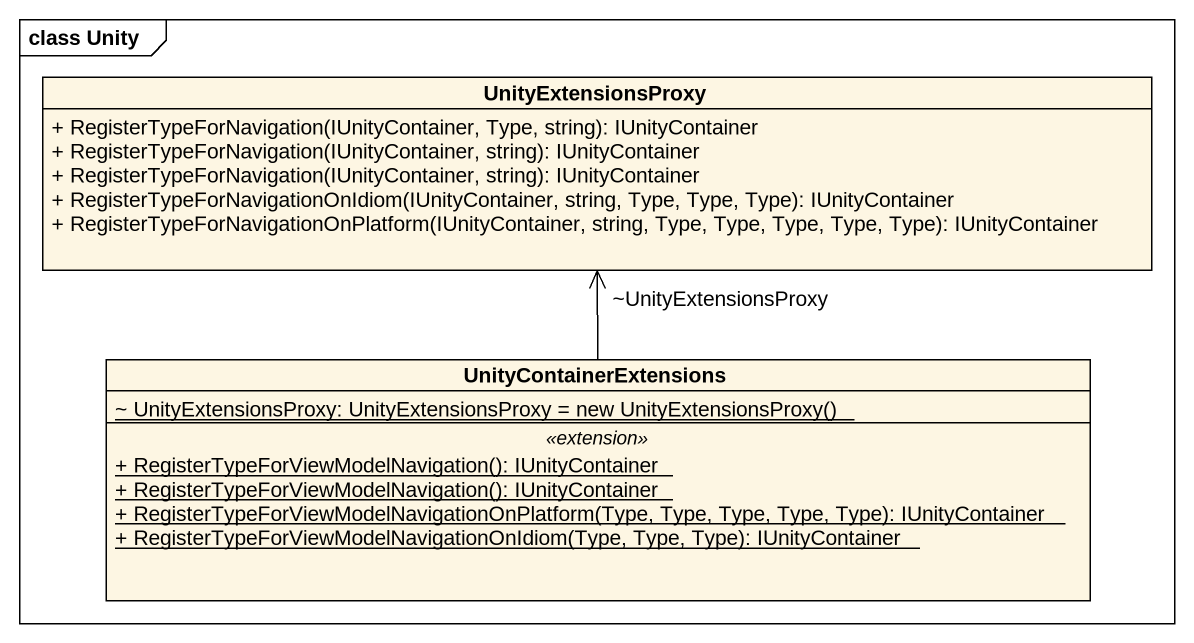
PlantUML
@startuml
mainframe class Unity
hide circle
hide empty members
skinparam classAttributeIconSize 0
class UnityExtensionsProxy {
  + RegisterTypeForNavigation(IUnityContainer, Type, string): IUnityContainer
  + RegisterTypeForNavigation(IUnityContainer, string): IUnityContainer
  + RegisterTypeForNavigation(IUnityContainer, string): IUnityContainer
  + RegisterTypeForNavigationOnIdiom(IUnityContainer, string, Type, Type, Type): IUnityContainer
  + RegisterTypeForNavigationOnPlatform(IUnityContainer, string, Type, Type, Type, Type, Type): IUnityContainer
}
class UnityContainerExtensions {
  {static} {field} ~ UnityExtensionsProxy: UnityExtensionsProxy = new UnityExtensionsProxy()
  .. <<extension>> ..
  {static} + RegisterTypeForViewModelNavigation(): IUnityContainer
  {static} + RegisterTypeForViewModelNavigation(): IUnityContainer
  {static} + RegisterTypeForViewModelNavigationOnPlatform(Type, Type, Type, Type, Type): IUnityContainer
  {static} + RegisterTypeForViewModelNavigationOnIdiom(Type, Type, Type): IUnityContainer
}
UnityContainerExtensions -up-> "~UnityExtensionsProxy" UnityExtensionsProxy
@enduml
